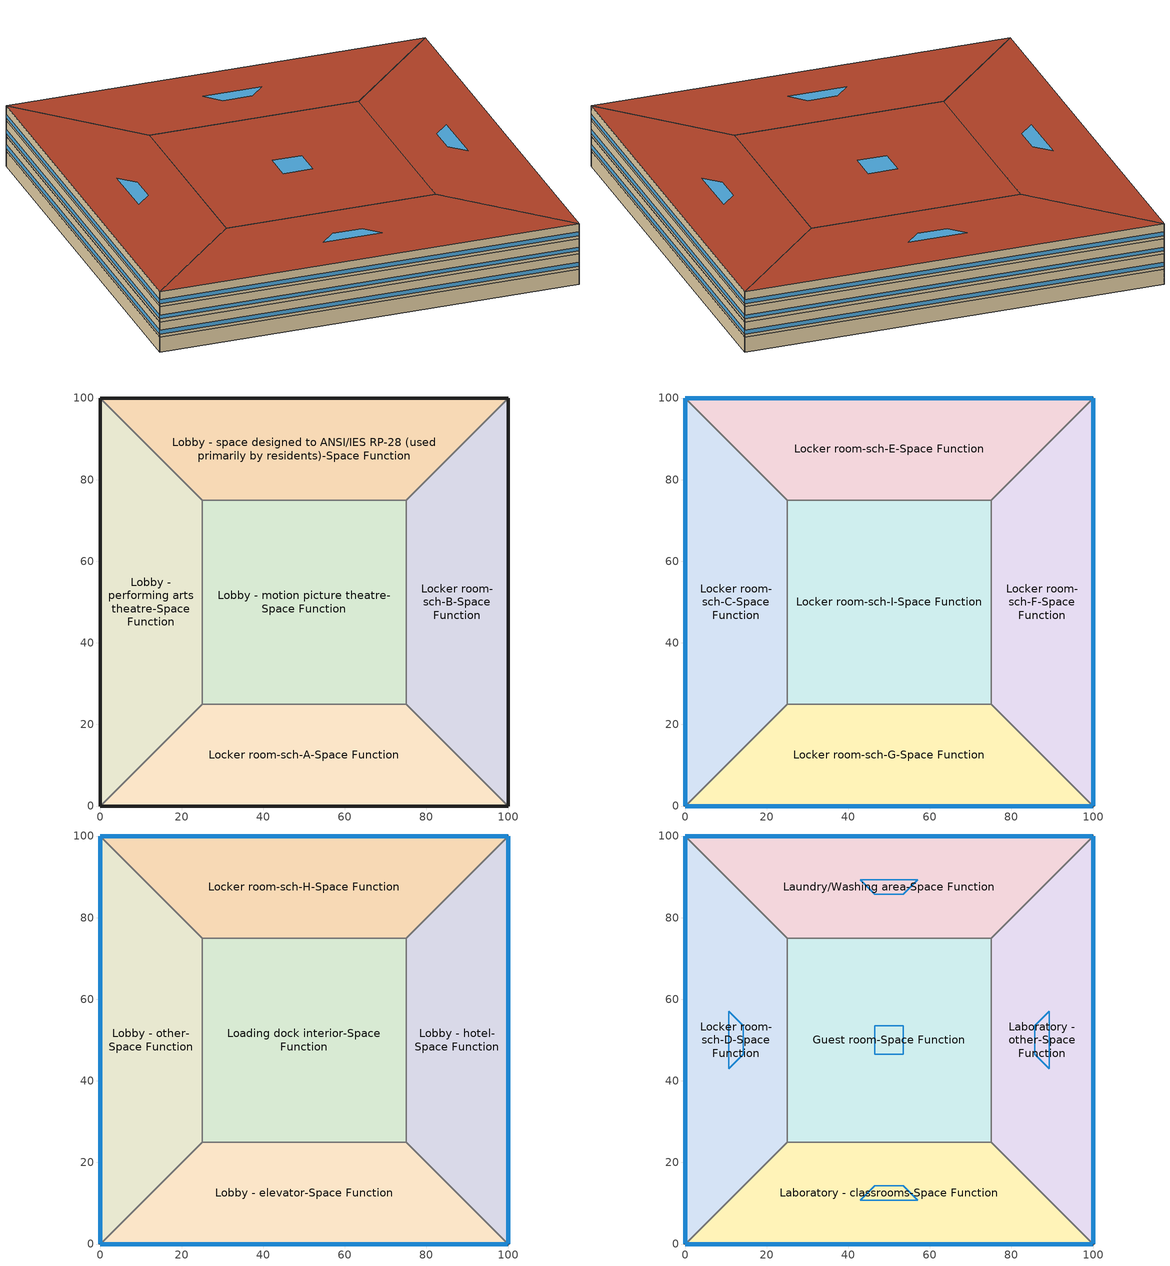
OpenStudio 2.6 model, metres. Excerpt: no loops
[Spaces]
Lobby - performing arts theatre-Space Function
 floor ground: 0,0 0,100 25,75 25,25 z0
 wall ground: 0,100 0,0 z0:3.8
 wall to Lobby - space designed to ANSI/IES RP-28 (used primarily by residents)-Space Function: 25,75 0,100 z0:3.8
 wall to Lobby - motion picture theatre-Space Function: 25,25 25,75 z0:3.8
 wall to Locker room-sch-A-Space Function: 0,0 25,25 z0:3.8
Lobby - space designed to ANSI/IES RP-28 (used primarily by residents)-Space Function
 floor ground: 0,100 100,100 75,75 25,75 z0
 wall ground: 100,100 0,100 z0:3.8
 wall to Locker room-sch-B-Space Function: 75,75 100,100 z0:3.8
 wall to Lobby - motion picture theatre-Space Function: 25,75 75,75 z0:3.8
Locker room-sch-B-Space Function
 floor ground: 100,100 100,0 75,25 75,75 z0
 wall ground: 100,0 100,100 z0:3.8
 wall to Locker room-sch-A-Space Function: 75,25 100,0 z0:3.8
 wall to Lobby - motion picture theatre-Space Function: 75,75 75,25 z0:3.8
Locker room-sch-A-Space Function
 floor ground: 100,0 0,0 25,25 75,25 z0
 wall ground: 0,0 100,0 z0:3.8
 wall to Lobby - motion picture theatre-Space Function: 75,25 25,25 z0:3.8
Lobby - motion picture theatre-Space Function
 floor ground: 25,25 25,75 75,75 75,25 z0
Locker room-sch-C-Space Function
 floor to Lobby - performing arts theatre-Space Function: 0,0 0,100 25,75 25,25 z3.8
 wall outside: 0,100 0,0 z3.8:7.6
 wall to Locker room-sch-E-Space Function: 25,75 0,100 z3.8:7.6
 wall to Locker room-sch-I-Space Function: 25,25 25,75 z3.8:7.6
 wall to Locker room-sch-G-Space Function: 0,0 25,25 z3.8:7.6
 window: 0,99.97 0,0.03 z4.56:5.51
Locker room-sch-E-Space Function
 floor to Lobby - space designed to ANSI/IES RP-28 (used primarily by residents)-Space Function: 0,100 100,100 75,75 25,75 z3.8
 wall outside: 100,100 0,100 z3.8:7.6
 wall to Locker room-sch-F-Space Function: 75,75 100,100 z3.8:7.6
 wall to Locker room-sch-I-Space Function: 25,75 75,75 z3.8:7.6
 window: 99.97,100 0.03,100 z4.56:5.51
Locker room-sch-F-Space Function
 floor to Locker room-sch-B-Space Function: 100,100 100,0 75,25 75,75 z3.8
 wall outside: 100,0 100,100 z3.8:7.6
 wall to Locker room-sch-G-Space Function: 75,25 100,0 z3.8:7.6
 wall to Locker room-sch-I-Space Function: 75,75 75,25 z3.8:7.6
 window: 100,0.03 100,99.97 z4.56:5.51
Locker room-sch-G-Space Function
 floor to Locker room-sch-A-Space Function: 100,0 0,0 25,25 75,25 z3.8
 wall outside: 0,0 100,0 z3.8:7.6
 wall to Locker room-sch-I-Space Function: 75,25 25,25 z3.8:7.6
 window: 0.03,0 99.97,0 z4.56:5.51
Locker room-sch-I-Space Function
 floor to Lobby - motion picture theatre-Space Function: 25,25 25,75 75,75 75,25 z3.8
Lobby - other-Space Function
 floor to Locker room-sch-C-Space Function: 0,0 0,100 25,75 25,25 z7.6
 wall outside: 0,100 0,0 z7.6:11.4
 wall to Locker room-sch-H-Space Function: 25,75 0,100 z7.6:11.4
 wall to Loading dock interior-Space Function: 25,25 25,75 z7.6:11.4
 wall to Lobby - elevator-Space Function: 0,0 25,25 z7.6:11.4
 window: 0,99.97 0,0.03 z8.36:9.31
Locker room-sch-H-Space Function
 floor to Locker room-sch-E-Space Function: 0,100 100,100 75,75 25,75 z7.6
 wall outside: 100,100 0,100 z7.6:11.4
 wall to Lobby - hotel-Space Function: 75,75 100,100 z7.6:11.4
 wall to Loading dock interior-Space Function: 25,75 75,75 z7.6:11.4
 window: 99.97,100 0.03,100 z8.36:9.31
Lobby - hotel-Space Function
 floor to Locker room-sch-F-Space Function: 100,100 100,0 75,25 75,75 z7.6
 wall outside: 100,0 100,100 z7.6:11.4
 wall to Lobby - elevator-Space Function: 75,25 100,0 z7.6:11.4
 wall to Loading dock interior-Space Function: 75,75 75,25 z7.6:11.4
 window: 100,0.03 100,99.97 z8.36:9.31
Lobby - elevator-Space Function
 floor to Locker room-sch-G-Space Function: 100,0 0,0 25,25 75,25 z7.6
 wall outside: 0,0 100,0 z7.6:11.4
 wall to Loading dock interior-Space Function: 75,25 25,25 z7.6:11.4
 window: 0.03,0 99.97,0 z8.36:9.31
Loading dock interior-Space Function
 floor to Locker room-sch-I-Space Function: 25,25 25,75 75,75 75,25 z7.6
Locker room-sch-D-Space Function
 floor to Lobby - other-Space Function: 0,0 0,100 25,75 25,25 z11.4
 wall outside: 0,100 0,0 z11.4:15.2
 wall to Laundry/Washing area-Space Function: 25,75 0,100 z11.4:15.2
 wall to Guest room-Space Function: 25,25 25,75 z11.4:15.2
 wall to Laboratory - classrooms-Space Function: 0,0 25,25 z11.4:15.2
 window: 0,99.97 0,0.03 z12.16:13.11
 roof outside: 25,25 25,75 0,100 0,0 z15.2
 skylight: 14.27,46.46 14.27,53.54 10.73,57.07 10.73,42.93 z15.2
Laundry/Washing area-Space Function
 floor to Locker room-sch-H-Space Function: 0,100 100,100 75,75 25,75 z11.4
 wall outside: 100,100 0,100 z11.4:15.2
 wall to Laboratory - other-Space Function: 75,75 100,100 z11.4:15.2
 wall to Guest room-Space Function: 25,75 75,75 z11.4:15.2
 window: 99.97,100 0.03,100 z12.16:13.11
 roof outside: 25,75 75,75 100,100 0,100 z15.2
 skylight: 46.46,85.73 53.54,85.73 57.07,89.27 42.93,89.27 z15.2
Laboratory - other-Space Function
 floor to Lobby - hotel-Space Function: 100,100 100,0 75,25 75,75 z11.4
 wall outside: 100,0 100,100 z11.4:15.2
 wall to Laboratory - classrooms-Space Function: 75,25 100,0 z11.4:15.2
 wall to Guest room-Space Function: 75,75 75,25 z11.4:15.2
 window: 100,0.03 100,99.97 z12.16:13.11
 roof outside: 75,75 75,25 100,0 100,100 z15.2
 skylight: 85.73,53.54 85.73,46.46 89.27,42.93 89.27,57.07 z15.2
Laboratory - classrooms-Space Function
 floor to Lobby - elevator-Space Function: 100,0 0,0 25,25 75,25 z11.4
 wall outside: 0,0 100,0 z11.4:15.2
 wall to Guest room-Space Function: 75,25 25,25 z11.4:15.2
 window: 0.03,0 99.97,0 z12.16:13.11
 roof outside: 75,25 25,25 0,0 100,0 z15.2
 skylight: 53.54,14.27 46.46,14.27 42.93,10.73 57.07,10.73 z15.2
Guest room-Space Function
 floor to Loading dock interior-Space Function: 25,25 25,75 75,75 75,25 z11.4
 roof outside: 75,25 75,75 25,75 25,25 z15.2
 skylight: 53.54,46.46 53.54,53.54 46.46,53.54 46.46,46.46 z15.2
[Schedule:Ruleset]
Name | Default Day Schedule
Clothing Schedule | Clothing Schedule Default Winter Clothes
NECB-F-Occupancy | NECB-F-Occupancy Default
NECB-F-Lighting | NECB-F-Lighting Default
NECB-F-Electric-Equipment | NECB-F-Electric-Equipment Default
NECB-D-Occupancy | NECB-D-Occupancy Default
NECB-D-Occupancy-NECB-D-Lighting-0.4-0.1-0.67-Light Ruleset | NECB-D-Occupancy-NECB-D-Lighting-0.4-0.1-0.67-Light Default
NECB-D-Electric-Equipment | NECB-D-Electric-Equipment Default
NECB-A-Occupancy | NECB-A-Occupancy Default
NECB-A-Occupancy-NECB-A-Lighting-0.0-0.0-0.67-Light Ruleset | NECB-A-Occupancy-NECB-A-Lighting-0.0-0.0-0.67-Light Default
NECB-A-Electric-Equipment | NECB-A-Electric-Equipment Default
NECB-C-Occupancy | NECB-C-Occupancy Default
NECB-C-Lighting | NECB-C-Lighting Default
NECB-C-Electric-Equipment | NECB-C-Electric-Equipment Default
NECB-H-Occupancy | NECB-H-Occupancy Default
NECB-H-Lighting | NECB-H-Lighting Default
NECB-H-Electric-Equipment | NECB-H-Electric-Equipment Default
NECB-H-Occupancy-NECB-H-Lighting-0.0-0.0-0.67-Light Ruleset | NECB-H-Occupancy-NECB-H-Lighting-0.0-0.0-0.67-Light Default
NECB-C-Occupancy-NECB-C-Lighting-0.0-0.0-0.67-Light Ruleset | NECB-C-Occupancy-NECB-C-Lighting-0.0-0.0-0.67-Light Default
NECB-B-Occupancy | NECB-B-Occupancy Default
NECB-B-Occupancy-NECB-B-Lighting-0.0-0.0-0.67-Light Ruleset | NECB-B-Occupancy-NECB-B-Lighting-0.0-0.0-0.67-Light Default
NECB-B-Electric-Equipment | NECB-B-Electric-Equipment Default
NECB-A-Lighting | NECB-A-Lighting Default
NECB-B-Lighting | NECB-B-Lighting Default
NECB-D-Lighting | NECB-D-Lighting Default
NECB-E-Occupancy | NECB-E-Occupancy Default
NECB-E-Lighting | NECB-E-Lighting Default
NECB-E-Electric-Equipment | NECB-E-Electric-Equipment Default
NECB-G-Occupancy | NECB-G-Occupancy Default
NECB-G-Lighting | NECB-G-Lighting Default
NECB-G-Electric-Equipment | NECB-G-Electric-Equipment Default
NECB-G-Thermostat Setpoint-Heating | NECB-G-Thermostat Setpoint-Heating Default
NECB-G-Thermostat Setpoint-Cooling | NECB-G-Thermostat Setpoint-Cooling Default
NECB-I-Occupancy | NECB-I-Occupancy Default
NECB-I-Lighting | NECB-I-Lighting Default
NECB-I-Electric-Equipment | NECB-I-Electric-Equipment Default
NECB-I-Thermostat Setpoint-Heating | NECB-I-Thermostat Setpoint-Heating Default
NECB-I-Thermostat Setpoint-Cooling | NECB-I-Thermostat Setpoint-Cooling Default
[Schedule:Day]
Clothing Schedule Default Winter Clothes; Always On Default: 24, 0, 1
Clothing Schedule Summer Clothes: 24, 0, 0.5
Air Velocity Schedule Default; NECB-A-Electric-Equipment Sat Day; NECB-A-Electric-Equipment Sun|Hol Day: 24, 0, 0.2
Work Efficiency Schedule Default; NECB-D-Occupancy Sat Day; NECB-D-Occupancy Sun|Hol Day; NECB-A-Occupancy Sat Day; NECB-A-Occupancy Sun|Hol Day; NECB-E-Occupancy Sun|Hol Day: 24, 0, 0
NECB-F-Occupancy Default; NECB-F-Occupancy Default|Wkdy Day; NECB-F-Occupancy Sat Day; NECB-F-Occupancy Sun|Hol Day: 7, 0, 0.63, 8, 0, 0.49, 10, 0, 0.28, 16, 0, 0.14, 17, 0, 0.21, 20, 0, 0.35, 22, 0, 0.49, 23, 0, 0.56, 24, 0, 0.63
NECB-Activity Default; NECB-Activity Winter Design Day; NECB-Activity Summer Design Day: 24, 0, 130
NECB-F-Lighting Default; NECB-F-Lighting Default|Wkdy Day; NECB-F-Lighting Sat Day; NECB-F-Lighting Sun|Hol Day; NECB-F-Electric-Equipment Default; NECB-F-Electric-Equipment Default|Wkdy Day; NECB-F-Electric-Equipment Sat Day; NECB-F-Electric-Equipment Sun|Hol Day: 1, 0, 0.21, 3, 0, 0.14, 6, 0, 0.07, 7, 0, 0.14, 8, 0, 0.28, 9, 0, 0.35, 11, 0, 0.28, 12, 0, 0.21, 19, 0, 0.14, 20, 0, 0.42, 21, 0, 0.56, 22, 0, 0.63, 23, 0, 0.56, 24, 0, 0.42
NECB-F-Thermostat Setpoint-Heating Default|Wkdy Day; NECB-F-Thermostat Setpoint-Heating Sat Day; NECB-F-Thermostat Setpoint-Heating Sun|Hol Day; NECB-H-Thermostat Setpoint-Heating Default|Wkdy Day; NECB-H-Thermostat Setpoint-Heating Sat Day; NECB-H-Thermostat Setpoint-Heating Sun|Hol Day; NECB-G-Thermostat Setpoint-Heating Default; NECB-G-Thermostat Setpoint-Heating Default|Wkdy Day; NECB-G-Thermostat Setpoint-Heating Sat Day; NECB-G-Thermostat Setpoint-Heating Sun|Hol Day: 1, 0, 22, 7, 0, 18, 8, 0, 20, 24, 0, 22
NECB-F-Thermostat Setpoint-Cooling Default|Wkdy Day; NECB-F-Thermostat Setpoint-Cooling Sat Day; NECB-F-Thermostat Setpoint-Cooling Sun|Hol Day; NECB-H-Thermostat Setpoint-Cooling Default|Wkdy Day; NECB-H-Thermostat Setpoint-Cooling Sat Day; NECB-H-Thermostat Setpoint-Cooling Sun|Hol Day; NECB-G-Thermostat Setpoint-Cooling Default; NECB-G-Thermostat Setpoint-Cooling Default|Wkdy Day; NECB-G-Thermostat Setpoint-Cooling Sat Day; NECB-G-Thermostat Setpoint-Cooling Sun|Hol Day: 24, 0, 24
NECB-D-Occupancy Default; NECB-D-Occupancy Default|Wkdy Day: 8, 0, 0, 9, 0, 0.1, 12, 0, 0.9, 16, 0, 0.8, 17, 0, 0.5, 18, 0, 0.2, 19, 0, 0.1, 22, 0, 0.3, 23, 0, 0.1, 24, 0, 0
NECB-D-Occupancy-NECB-D-Lighting-0.4-0.1-0.67-Light Default; NECB-D-Occupancy-NECB-D-Lighting-0.4-0.1-0.67-Default|Wkdy-Light Day: 8, 0, 0.0316, 9, 0, 0.1896, 16, 0, 0.9, 17, 0, 0.7, 19, 0, 0.316, 22, 0, 0.4424, 23, 0, 0.1896, 24, 0, 0.0316
NECB-D-Occupancy-NECB-D-Lighting-0.4-0.1-0.67-Sat-Light Day; NECB-D-Occupancy-NECB-D-Lighting-0.4-0.1-0.67-Sun|Hol-Light Day: 24, 0, 0.0316
NECB-D-Electric-Equipment Default; NECB-D-Electric-Equipment Default|Wkdy Day; NECB-D-Lighting Default; NECB-D-Lighting Default|Wkdy Day: 8, 0, 0.05, 9, 0, 0.3, 16, 0, 0.9, 17, 0, 0.7, 19, 0, 0.5, 22, 0, 0.7, 23, 0, 0.3, 24, 0, 0.05
NECB-D-Electric-Equipment Sat Day; NECB-D-Electric-Equipment Sun|Hol Day; NECB-A-Occupancy-NECB-A-Lighting-0.0-0.0-0.67-Sat-Light Day; NECB-A-Occupancy-NECB-A-Lighting-0.0-0.0-0.67-Sun|Hol-Light Day; NECB-A-Lighting Sat Day; NECB-A-Lighting Sun|Hol Day; NECB-D-Lighting Sat Day; NECB-D-Lighting Sun|Hol Day; NECB-E-Lighting Sun|Hol Day; NECB-E-Electric-Equipment Sun|Hol Day: 24, 0, 0.05
NECB-D-Thermostat Setpoint-Heating Default|Wkdy Day: 7, 0, 18, 8, 0, 20, 23, 0, 22, 24, 0, 18
NECB-D-Thermostat Setpoint-Heating Sat Day; NECB-D-Thermostat Setpoint-Heating Sun|Hol Day; NECB-A-Thermostat Setpoint-Heating Sat Day; NECB-A-Thermostat Setpoint-Heating Sun|Hol Day; NECB-E-Thermostat Setpoint-Heating Sun|Hol Day: 24, 0, 18
NECB-D-Thermostat Setpoint-Cooling Default|Wkdy Day: 7, 0, 35, 23, 0, 24, 24, 0, 35
NECB-D-Thermostat Setpoint-Cooling Sat Day; NECB-D-Thermostat Setpoint-Cooling Sun|Hol Day; NECB-A-Thermostat Setpoint-Cooling Sat Day; NECB-A-Thermostat Setpoint-Cooling Sun|Hol Day; NECB-E-Thermostat Setpoint-Cooling Sun|Hol Day: 24, 0, 35
NECB-A-Occupancy Default; NECB-A-Occupancy Default|Wkdy Day: 7, 0, 0, 8, 0, 0.1, 9, 0, 0.7, 12, 0, 0.9, 14, 0, 0.5, 17, 0, 0.9, 18, 0, 0.7, 19, 0, 0.3, 23, 0, 0.1, 24, 0, 0
NECB-A-Occupancy-NECB-A-Lighting-0.0-0.0-0.67-Light Default; NECB-A-Occupancy-NECB-A-Lighting-0.0-0.0-0.67-Default|Wkdy-Light Day; NECB-A-Lighting Default; NECB-A-Lighting Default|Wkdy Day: 7, 0, 0.05, 8, 0, 0.3, 9, 0, 0.8, 17, 0, 0.9, 18, 0, 0.8, 19, 0, 0.5, 21, 0, 0.3, 23, 0, 0.1, 24, 0, 0.05
NECB-A-Electric-Equipment Default; NECB-A-Electric-Equipment Default|Wkdy Day: 7, 0, 0.2, 8, 0, 0.3, 9, 0, 0.8, 18, 0, 0.9, 19, 0, 0.5, 21, 0, 0.3, 24, 0, 0.2
NECB-A-Thermostat Setpoint-Heating Default|Wkdy Day: 6, 0, 18, 7, 0, 20, 21, 0, 22, 24, 0, 18
NECB-A-Thermostat Setpoint-Cooling Default|Wkdy Day: 6, 0, 35, 21, 0, 24, 24, 0, 35
NECB-C-Occupancy Default; NECB-C-Occupancy Default|Wkdy Day: 8, 0, 0, 9, 0, 0.1, 10, 0, 0.2, 12, 0, 0.5, 16, 0, 0.7, 17, 0, 0.8, 18, 0, 0.7, 19, 0, 0.5, 21, 0, 0.3, 24, 0, 0
NECB-C-Occupancy Sat Day: 8, 0, 0, 9, 0, 0.1, 10, 0, 0.2, 11, 0, 0.5, 12, 0, 0.6, 13, 0, 0.8, 16, 0, 0.9, 17, 0, 0.8, 18, 0, 0.7, 19, 0, 0.5, 21, 0, 0.2, 24, 0, 0
NECB-C-Occupancy Sun|Hol Day: 8, 0, 0, 9, 0, 0.1, 10, 0, 0.2, 11, 0, 0.5, 12, 0, 0.6, 13, 0, 0.8, 16, 0, 0.9, 17, 0, 0.8, 18, 0, 0.7, 19, 0, 0.5, 24, 0, 0
NECB-C-Lighting Default; NECB-C-Lighting Default|Wkdy Day; NECB-C-Lighting Sat Day; NECB-C-Electric-Equipment Default; NECB-C-Electric-Equipment Default|Wkdy Day; NECB-C-Electric-Equipment Sat Day; NECB-C-Occupancy-NECB-C-Lighting-0.0-0.0-0.67-Light Default; NECB-C-Occupancy-NECB-C-Lighting-0.0-0.0-0.67-Default|Wkdy-Light Day; NECB-C-Occupancy-NECB-C-Lighting-0.0-0.0-0.67-Sat-Light Day: 8, 0, 0.05, 9, 0, 0.5, 19, 0, 0.9, 20, 0, 0.6, 21, 0, 0.5, 24, 0, 0.05
NECB-C-Lighting Sun|Hol Day; NECB-C-Electric-Equipment Sun|Hol Day; NECB-C-Occupancy-NECB-C-Lighting-0.0-0.0-0.67-Sun|Hol-Light Day: 8, 0, 0.05, 9, 0, 0.5, 19, 0, 0.9, 24, 0, 0.05
NECB-C-Thermostat Setpoint-Heating Default|Wkdy Day; NECB-C-Thermostat Setpoint-Heating Sat Day: 7, 0, 18, 8, 0, 20, 21, 0, 22, 24, 0, 18
NECB-C-Thermostat Setpoint-Heating Sun|Hol Day: 9, 0, 18, 10, 0, 20, 19, 0, 22, 24, 0, 18
NECB-C-Thermostat Setpoint-Cooling Default|Wkdy Day; NECB-C-Thermostat Setpoint-Cooling Sat Day: 7, 0, 35, 21, 0, 24, 24, 0, 35
NECB-C-Thermostat Setpoint-Cooling Sun|Hol Day; NECB-E-Thermostat Setpoint-Cooling Default|Wkdy Day: 7, 0, 35, 19, 0, 24, 24, 0, 35
NECB-H-Occupancy Default; NECB-H-Occupancy Default|Wkdy Day; NECB-H-Occupancy Sat Day; NECB-H-Occupancy Sun|Hol Day; NECB-H-Lighting Default; NECB-H-Lighting Default|Wkdy Day; NECB-H-Lighting Sat Day; NECB-H-Lighting Sun|Hol Day; NECB-H-Electric-Equipment Default; NECB-H-Electric-Equipment Default|Wkdy Day; NECB-H-Electric-Equipment Sat Day; NECB-H-Electric-Equipment Sun|Hol Day; NECB-H-Occupancy-NECB-H-Lighting-0.0-0.0-0.67-Light Default; NECB-H-Occupancy-NECB-H-Lighting-0.0-0.0-0.67-Default|Wkdy-Light Day; NECB-H-Occupancy-NECB-H-Lighting-0.0-0.0-0.67-Sat-Light Day; NECB-H-Occupancy-NECB-H-Lighting-0.0-0.0-0.67-Sun|Hol-Light Day: 24, 0, 0.9
NECB-B-Occupancy Default; NECB-B-Occupancy Default|Wkdy Day: 1, 0, 0.3, 2, 0, 0.1, 9, 0, 0, 10, 0, 0.1, 11, 0, 0.2, 12, 0, 0.5, 13, 0, 0.9, 14, 0, 0.8, 15, 0, 0.5, 17, 0, 0.2, 18, 0, 0.3, 19, 0, 0.6, 22, 0, 0.9, 23, 0, 0.6, 24, 0, 0.4
NECB-B-Occupancy Sat Day: 1, 0, 0.5, 2, 0, 0.3, 9, 0, 0, 10, 0, 0.1, 11, 0, 0.2, 12, 0, 0.5, 13, 0, 0.9, 14, 0, 0.8, 15, 0, 0.5, 17, 0, 0.2, 18, 0, 0.3, 19, 0, 0.6, 22, 0, 0.9, 24, 0, 0.6
NECB-B-Occupancy Sun|Hol Day: 1, 0, 0.1, 2, 0, 0.3, 10, 0, 0, 11, 0, 0.1, 12, 0, 0.4, 14, 0, 0.5, 15, 0, 0.4, 18, 0, 0.2, 19, 0, 0.5, 21, 0, 0.7, 22, 0, 0.5, 23, 0, 0.3, 24, 0, 0.1
NECB-B-Occupancy-NECB-B-Lighting-0.0-0.0-0.67-Light Default; NECB-B-Occupancy-NECB-B-Lighting-0.0-0.0-0.67-Default|Wkdy-Light Day; NECB-B-Occupancy-NECB-B-Lighting-0.0-0.0-0.67-Sat-Light Day; NECB-B-Electric-Equipment Default; NECB-B-Electric-Equipment Default|Wkdy Day; NECB-B-Electric-Equipment Sat Day; NECB-B-Lighting Default; NECB-B-Lighting Default|Wkdy Day; NECB-B-Lighting Sat Day: 1, 0, 0.9, 2, 0, 0.5, 9, 0, 0.1, 10, 0, 0.5, 11, 0, 0.7, 24, 0, 0.9
NECB-B-Occupancy-NECB-B-Lighting-0.0-0.0-0.67-Sun|Hol-Light Day; NECB-B-Electric-Equipment Sun|Hol Day; NECB-B-Lighting Sun|Hol Day: 2, 0, 0.5, 10, 0, 0.1, 11, 0, 0.5, 23, 0, 0.9, 24, 0, 0.5
NECB-B-Thermostat Setpoint-Heating Default|Wkdy Day; NECB-B-Thermostat Setpoint-Heating Sat Day: 2, 0, 22, 8, 0, 18, 9, 0, 20, 24, 0, 22
NECB-B-Thermostat Setpoint-Heating Sun|Hol Day: 1, 0, 18, 2, 0, 22, 9, 0, 18, 10, 0, 20, 23, 0, 22, 24, 0, 18
NECB-B-Thermostat Setpoint-Cooling Default|Wkdy Day; NECB-B-Thermostat Setpoint-Cooling Sat Day: 1, 0, 24, 8, 0, 35, 24, 0, 24
NECB-B-Thermostat Setpoint-Cooling Sun|Hol Day: 9, 0, 35, 23, 0, 24, 24, 0, 35
NECB-E-Occupancy Default; NECB-E-Occupancy Default|Wkdy Day: 8, 0, 0, 9, 0, 0.2, 10, 0, 0.7, 14, 0, 0.9, 15, 0, 0.5, 16, 0, 0.9, 18, 0, 0.8, 19, 0, 0.2, 24, 0, 0
NECB-E-Occupancy Sat Day: 9, 0, 0, 13, 0, 0.2, 17, 0, 0.1, 24, 0, 0
NECB-E-Lighting Default; NECB-E-Lighting Default|Wkdy Day; NECB-E-Electric-Equipment Default; NECB-E-Electric-Equipment Default|Wkdy Day: 8, 0, 0.05, 9, 0, 0.4, 10, 0, 0.7, 18, 0, 0.9, 19, 0, 0.4, 24, 0, 0.05
NECB-E-Lighting Sat Day; NECB-E-Electric-Equipment Sat Day: 9, 0, 0.05, 10, 0, 0.5, 15, 0, 0.9, 16, 0, 0.7, 17, 0, 0.5, 24, 0, 0.05
NECB-E-Thermostat Setpoint-Heating Default|Wkdy Day: 7, 0, 18, 8, 0, 20, 19, 0, 22, 24, 0, 18
NECB-E-Thermostat Setpoint-Heating Sat Day: 8, 0, 18, 9, 0, 20, 17, 0, 22, 24, 0, 18
NECB-E-Thermostat Setpoint-Cooling Sat Day: 8, 0, 35, 17, 0, 24, 24, 0, 35
NECB-G-Occupancy Default; NECB-G-Occupancy Default|Wkdy Day: 7, 0, 0.9, 8, 0, 0.7, 9, 0, 0.4, 17, 0, 0.3, 18, 0, 0.5, 24, 0, 0.9
NECB-G-Occupancy Sat Day; NECB-G-Occupancy Sun|Hol Day: 7, 0, 0.9, 8, 0, 0.7, 17, 0, 0.5, 18, 0, 0.7, 24, 0, 0.9
NECB-G-Lighting Default; NECB-G-Lighting Default|Wkdy Day; NECB-G-Lighting Sat Day; NECB-G-Lighting Sun|Hol Day: 1, 0, 0.3, 6, 0, 0, 7, 0, 0.2, 9, 0, 0.5, 19, 0, 0, 22, 0, 0.9, 23, 0, 0.8, 24, 0, 0.6
NECB-G-Electric-Equipment Default; NECB-G-Electric-Equipment Default|Wkdy Day; NECB-G-Electric-Equipment Sat Day; NECB-G-Electric-Equipment Sun|Hol Day: 1, 0, 0.3, 7, 0, 0.2, 9, 0, 0.8, 16, 0, 0.4, 17, 0, 0.5, 18, 0, 0.2, 20, 0, 0.9, 21, 0, 0.7, 24, 0, 0.5
NECB-I-Occupancy Default; NECB-I-Occupancy Default|Wkdy Day: 1, 0, 0.1, 15, 0, 0, 18, 0, 0.1, 19, 0, 0.4, 22, 0, 0.8, 23, 0, 0.6, 24, 0, 0.4
NECB-I-Occupancy Sat Day: 1, 0, 0.1, 10, 0, 0, 13, 0, 0.1, 14, 0, 0.4, 15, 0, 0.6, 16, 0, 0.8, 17, 0, 0.6, 18, 0, 0.4, 19, 0, 0.2, 20, 0, 0.4, 22, 0, 0.8, 23, 0, 0.6, 24, 0, 0.4
NECB-I-Occupancy Sun|Hol Day: 8, 0, 0, 9, 0, 0.2, 10, 0, 0.4, 12, 0, 0.8, 13, 0, 0.4, 14, 0, 0.2, 24, 0, 0
NECB-I-Lighting Default; NECB-I-Lighting Default|Wkdy Day: 1, 0, 0.5, 15, 0, 0.05, 18, 0, 0.5, 19, 0, 0.8, 24, 0, 0.9
NECB-I-Lighting Sat Day: 1, 0, 0.5, 10, 0, 0.05, 13, 0, 0.5, 14, 0, 0.8, 17, 0, 0.9, 18, 0, 0.8, 19, 0, 0.6, 20, 0, 0.8, 24, 0, 0.9
NECB-I-Lighting Sun|Hol Day: 8, 0, 0.05, 9, 0, 0.5, 13, 0, 0.9, 14, 0, 0.5, 24, 0, 0.05
NECB-I-Electric-Equipment Default; NECB-I-Electric-Equipment Default|Wkdy Day: 15, 0, 0.1, 18, 0, 0.2, 24, 0, 0.8
NECB-I-Electric-Equipment Sat Day: 10, 0, 0.1, 13, 0, 0.2, 24, 0, 0.8
NECB-I-Electric-Equipment Sun|Hol Day: 8, 0, 0.1, 13, 0, 0.8, 14, 0, 0.2, 24, 0, 0.1
NECB-I-Thermostat Setpoint-Heating Default; NECB-I-Thermostat Setpoint-Heating Default|Wkdy Day: 14, 0, 18, 15, 0, 20, 24, 0, 22
NECB-I-Thermostat Setpoint-Heating Sat Day: 10, 0, 18, 11, 0, 20, 24, 0, 22
NECB-I-Thermostat Setpoint-Heating Sun|Hol Day: 7, 0, 18, 8, 0, 20, 14, 0, 22, 24, 0, 18
NECB-I-Thermostat Setpoint-Cooling Default; NECB-I-Thermostat Setpoint-Cooling Default|Wkdy Day: 14, 0, 35, 24, 0, 24
NECB-I-Thermostat Setpoint-Cooling Sat Day: 10, 0, 35, 24, 0, 24
NECB-I-Thermostat Setpoint-Cooling Sun|Hol Day: 7, 0, 35, 14, 0, 24, 24, 0, 35
[Schedule:Rule] Date Specification Type=DateRange; Start Day=1
Name | Schedule Ruleset | Rule Order | Day Schedule | Start Month | End Month | End Day | Apply Monday | Apply Tuesday | Apply Wednesday | Apply Thursday | Apply Friday | Apply Saturday | Apply Sunday
Schedule Rule 1 | Clothing Schedule | 0 | Clothing Schedule Summer Clothes | 5 | 9 | 30
Schedule Rule 2 | NECB-F-Occupancy | 2 | NECB-F-Occupancy Default|Wkdy Day | 1 | 12 | 31 | Yes | Yes | Yes | Yes | Yes
Schedule Rule 3 | NECB-F-Occupancy | 1 | NECB-F-Occupancy Sat Day | 1 | 12 | 31 |  |  |  |  |  | Yes
Schedule Rule 4 | NECB-F-Occupancy | 0 | NECB-F-Occupancy Sun|Hol Day | 1 | 12 | 31 |  |  |  |  |  |  | Yes
Schedule Rule 5 | NECB-F-Lighting | 2 | NECB-F-Lighting Default|Wkdy Day | 1 | 12 | 31 | Yes | Yes | Yes | Yes | Yes
Schedule Rule 6 | NECB-F-Lighting | 1 | NECB-F-Lighting Sat Day | 1 | 12 | 31 |  |  |  |  |  | Yes
Schedule Rule 7 | NECB-F-Lighting | 0 | NECB-F-Lighting Sun|Hol Day | 1 | 12 | 31 |  |  |  |  |  |  | Yes
Schedule Rule 8 | NECB-F-Electric-Equipment | 2 | NECB-F-Electric-Equipment Default|Wkdy Day | 1 | 12 | 31 | Yes | Yes | Yes | Yes | Yes
Schedule Rule 9 | NECB-F-Electric-Equipment | 1 | NECB-F-Electric-Equipment Sat Day | 1 | 12 | 31 |  |  |  |  |  | Yes
Schedule Rule 10 | NECB-F-Electric-Equipment | 0 | NECB-F-Electric-Equipment Sun|Hol Day | 1 | 12 | 31 |  |  |  |  |  |  | Yes
Schedule Rule 17 | NECB-D-Occupancy | 2 | NECB-D-Occupancy Default|Wkdy Day | 1 | 12 | 31 | Yes | Yes | Yes | Yes | Yes
Schedule Rule 18 | NECB-D-Occupancy | 1 | NECB-D-Occupancy Sat Day | 1 | 12 | 31 |  |  |  |  |  | Yes
Schedule Rule 19 | NECB-D-Occupancy | 0 | NECB-D-Occupancy Sun|Hol Day | 1 | 12 | 31 |  |  |  |  |  |  | Yes
Schedule Rule 20 | NECB-D-Occupancy-NECB-D-Lighting-0.4-0.1-0.67-Light Ruleset | 2 | NECB-D-Occupancy-NECB-D-Lighting-0.4-0.1-0.67-Default|Wkdy-Light Day | 1 | 12 | 31 | Yes | Yes | Yes | Yes | Yes
Schedule Rule 21 | NECB-D-Occupancy-NECB-D-Lighting-0.4-0.1-0.67-Light Ruleset | 1 | NECB-D-Occupancy-NECB-D-Lighting-0.4-0.1-0.67-Sat-Light Day | 1 | 12 | 31 |  |  |  |  |  | Yes
Schedule Rule 22 | NECB-D-Occupancy-NECB-D-Lighting-0.4-0.1-0.67-Light Ruleset | 0 | NECB-D-Occupancy-NECB-D-Lighting-0.4-0.1-0.67-Sun|Hol-Light Day | 1 | 12 | 31 |  |  |  |  |  |  | Yes
Schedule Rule 23 | NECB-D-Electric-Equipment | 2 | NECB-D-Electric-Equipment Default|Wkdy Day | 1 | 12 | 31 | Yes | Yes | Yes | Yes | Yes
Schedule Rule 24 | NECB-D-Electric-Equipment | 1 | NECB-D-Electric-Equipment Sat Day | 1 | 12 | 31 |  |  |  |  |  | Yes
Schedule Rule 25 | NECB-D-Electric-Equipment | 0 | NECB-D-Electric-Equipment Sun|Hol Day | 1 | 12 | 31 |  |  |  |  |  |  | Yes
Schedule Rule 32 | NECB-A-Occupancy | 2 | NECB-A-Occupancy Default|Wkdy Day | 1 | 12 | 31 | Yes | Yes | Yes | Yes | Yes
Schedule Rule 33 | NECB-A-Occupancy | 1 | NECB-A-Occupancy Sat Day | 1 | 12 | 31 |  |  |  |  |  | Yes
Schedule Rule 34 | NECB-A-Occupancy | 0 | NECB-A-Occupancy Sun|Hol Day | 1 | 12 | 31 |  |  |  |  |  |  | Yes
Schedule Rule 35 | NECB-A-Occupancy-NECB-A-Lighting-0.0-0.0-0.67-Light Ruleset | 2 | NECB-A-Occupancy-NECB-A-Lighting-0.0-0.0-0.67-Default|Wkdy-Light Day | 1 | 12 | 31 | Yes | Yes | Yes | Yes | Yes
Schedule Rule 36 | NECB-A-Occupancy-NECB-A-Lighting-0.0-0.0-0.67-Light Ruleset | 1 | NECB-A-Occupancy-NECB-A-Lighting-0.0-0.0-0.67-Sat-Light Day | 1 | 12 | 31 |  |  |  |  |  | Yes
Schedule Rule 37 | NECB-A-Occupancy-NECB-A-Lighting-0.0-0.0-0.67-Light Ruleset | 0 | NECB-A-Occupancy-NECB-A-Lighting-0.0-0.0-0.67-Sun|Hol-Light Day | 1 | 12 | 31 |  |  |  |  |  |  | Yes
Schedule Rule 38 | NECB-A-Electric-Equipment | 2 | NECB-A-Electric-Equipment Default|Wkdy Day | 1 | 12 | 31 | Yes | Yes | Yes | Yes | Yes
Schedule Rule 39 | NECB-A-Electric-Equipment | 1 | NECB-A-Electric-Equipment Sat Day | 1 | 12 | 31 |  |  |  |  |  | Yes
Schedule Rule 40 | NECB-A-Electric-Equipment | 0 | NECB-A-Electric-Equipment Sun|Hol Day | 1 | 12 | 31 |  |  |  |  |  |  | Yes
Schedule Rule 47 | NECB-C-Occupancy | 2 | NECB-C-Occupancy Default|Wkdy Day | 1 | 12 | 31 | Yes | Yes | Yes | Yes | Yes
Schedule Rule 48 | NECB-C-Occupancy | 1 | NECB-C-Occupancy Sat Day | 1 | 12 | 31 |  |  |  |  |  | Yes
Schedule Rule 49 | NECB-C-Occupancy | 0 | NECB-C-Occupancy Sun|Hol Day | 1 | 12 | 31 |  |  |  |  |  |  | Yes
Schedule Rule 50 | NECB-C-Lighting | 2 | NECB-C-Lighting Default|Wkdy Day | 1 | 12 | 31 | Yes | Yes | Yes | Yes | Yes
Schedule Rule 51 | NECB-C-Lighting | 1 | NECB-C-Lighting Sat Day | 1 | 12 | 31 |  |  |  |  |  | Yes
Schedule Rule 52 | NECB-C-Lighting | 0 | NECB-C-Lighting Sun|Hol Day | 1 | 12 | 31 |  |  |  |  |  |  | Yes
Schedule Rule 53 | NECB-C-Electric-Equipment | 2 | NECB-C-Electric-Equipment Default|Wkdy Day | 1 | 12 | 31 | Yes | Yes | Yes | Yes | Yes
Schedule Rule 54 | NECB-C-Electric-Equipment | 1 | NECB-C-Electric-Equipment Sat Day | 1 | 12 | 31 |  |  |  |  |  | Yes
Schedule Rule 55 | NECB-C-Electric-Equipment | 0 | NECB-C-Electric-Equipment Sun|Hol Day | 1 | 12 | 31 |  |  |  |  |  |  | Yes
Schedule Rule 62 | NECB-H-Occupancy | 2 | NECB-H-Occupancy Default|Wkdy Day | 1 | 12 | 31 | Yes | Yes | Yes | Yes | Yes
Schedule Rule 63 | NECB-H-Occupancy | 1 | NECB-H-Occupancy Sat Day | 1 | 12 | 31 |  |  |  |  |  | Yes
Schedule Rule 64 | NECB-H-Occupancy | 0 | NECB-H-Occupancy Sun|Hol Day | 1 | 12 | 31 |  |  |  |  |  |  | Yes
Schedule Rule 65 | NECB-H-Lighting | 2 | NECB-H-Lighting Default|Wkdy Day | 1 | 12 | 31 | Yes | Yes | Yes | Yes | Yes
Schedule Rule 66 | NECB-H-Lighting | 1 | NECB-H-Lighting Sat Day | 1 | 12 | 31 |  |  |  |  |  | Yes
Schedule Rule 67 | NECB-H-Lighting | 0 | NECB-H-Lighting Sun|Hol Day | 1 | 12 | 31 |  |  |  |  |  |  | Yes
Schedule Rule 68 | NECB-H-Electric-Equipment | 2 | NECB-H-Electric-Equipment Default|Wkdy Day | 1 | 12 | 31 | Yes | Yes | Yes | Yes | Yes
Schedule Rule 69 | NECB-H-Electric-Equipment | 1 | NECB-H-Electric-Equipment Sat Day | 1 | 12 | 31 |  |  |  |  |  | Yes
Schedule Rule 70 | NECB-H-Electric-Equipment | 0 | NECB-H-Electric-Equipment Sun|Hol Day | 1 | 12 | 31 |  |  |  |  |  |  | Yes
Schedule Rule 77 | NECB-H-Occupancy-NECB-H-Lighting-0.0-0.0-0.67-Light Ruleset | 2 | NECB-H-Occupancy-NECB-H-Lighting-0.0-0.0-0.67-Default|Wkdy-Light Day | 1 | 12 | 31 | Yes | Yes | Yes | Yes | Yes
Schedule Rule 78 | NECB-H-Occupancy-NECB-H-Lighting-0.0-0.0-0.67-Light Ruleset | 1 | NECB-H-Occupancy-NECB-H-Lighting-0.0-0.0-0.67-Sat-Light Day | 1 | 12 | 31 |  |  |  |  |  | Yes
Schedule Rule 79 | NECB-H-Occupancy-NECB-H-Lighting-0.0-0.0-0.67-Light Ruleset | 0 | NECB-H-Occupancy-NECB-H-Lighting-0.0-0.0-0.67-Sun|Hol-Light Day | 1 | 12 | 31 |  |  |  |  |  |  | Yes
Schedule Rule 80 | NECB-C-Occupancy-NECB-C-Lighting-0.0-0.0-0.67-Light Ruleset | 2 | NECB-C-Occupancy-NECB-C-Lighting-0.0-0.0-0.67-Default|Wkdy-Light Day | 1 | 12 | 31 | Yes | Yes | Yes | Yes | Yes
Schedule Rule 81 | NECB-C-Occupancy-NECB-C-Lighting-0.0-0.0-0.67-Light Ruleset | 1 | NECB-C-Occupancy-NECB-C-Lighting-0.0-0.0-0.67-Sat-Light Day | 1 | 12 | 31 |  |  |  |  |  | Yes
Schedule Rule 82 | NECB-C-Occupancy-NECB-C-Lighting-0.0-0.0-0.67-Light Ruleset | 0 | NECB-C-Occupancy-NECB-C-Lighting-0.0-0.0-0.67-Sun|Hol-Light Day | 1 | 12 | 31 |  |  |  |  |  |  | Yes
Schedule Rule 83 | NECB-B-Occupancy | 2 | NECB-B-Occupancy Default|Wkdy Day | 1 | 12 | 31 | Yes | Yes | Yes | Yes | Yes
Schedule Rule 84 | NECB-B-Occupancy | 1 | NECB-B-Occupancy Sat Day | 1 | 12 | 31 |  |  |  |  |  | Yes
Schedule Rule 85 | NECB-B-Occupancy | 0 | NECB-B-Occupancy Sun|Hol Day | 1 | 12 | 31 |  |  |  |  |  |  | Yes
Schedule Rule 86 | NECB-B-Occupancy-NECB-B-Lighting-0.0-0.0-0.67-Light Ruleset | 2 | NECB-B-Occupancy-NECB-B-Lighting-0.0-0.0-0.67-Default|Wkdy-Light Day | 1 | 12 | 31 | Yes | Yes | Yes | Yes | Yes
Schedule Rule 87 | NECB-B-Occupancy-NECB-B-Lighting-0.0-0.0-0.67-Light Ruleset | 1 | NECB-B-Occupancy-NECB-B-Lighting-0.0-0.0-0.67-Sat-Light Day | 1 | 12 | 31 |  |  |  |  |  | Yes
Schedule Rule 88 | NECB-B-Occupancy-NECB-B-Lighting-0.0-0.0-0.67-Light Ruleset | 0 | NECB-B-Occupancy-NECB-B-Lighting-0.0-0.0-0.67-Sun|Hol-Light Day | 1 | 12 | 31 |  |  |  |  |  |  | Yes
Schedule Rule 89 | NECB-B-Electric-Equipment | 2 | NECB-B-Electric-Equipment Default|Wkdy Day | 1 | 12 | 31 | Yes | Yes | Yes | Yes | Yes
Schedule Rule 90 | NECB-B-Electric-Equipment | 1 | NECB-B-Electric-Equipment Sat Day | 1 | 12 | 31 |  |  |  |  |  | Yes
Schedule Rule 91 | NECB-B-Electric-Equipment | 0 | NECB-B-Electric-Equipment Sun|Hol Day | 1 | 12 | 31 |  |  |  |  |  |  | Yes
Schedule Rule 98 | NECB-A-Lighting | 2 | NECB-A-Lighting Default|Wkdy Day | 1 | 12 | 31 | Yes | Yes | Yes | Yes | Yes
Schedule Rule 99 | NECB-A-Lighting | 1 | NECB-A-Lighting Sat Day | 1 | 12 | 31 |  |  |  |  |  | Yes
Schedule Rule 100 | NECB-A-Lighting | 0 | NECB-A-Lighting Sun|Hol Day | 1 | 12 | 31 |  |  |  |  |  |  | Yes
Schedule Rule 101 | NECB-B-Lighting | 2 | NECB-B-Lighting Default|Wkdy Day | 1 | 12 | 31 | Yes | Yes | Yes | Yes | Yes
Schedule Rule 102 | NECB-B-Lighting | 1 | NECB-B-Lighting Sat Day | 1 | 12 | 31 |  |  |  |  |  | Yes
Schedule Rule 103 | NECB-B-Lighting | 0 | NECB-B-Lighting Sun|Hol Day | 1 | 12 | 31 |  |  |  |  |  |  | Yes
Schedule Rule 104 | NECB-D-Lighting | 2 | NECB-D-Lighting Default|Wkdy Day | 1 | 12 | 31 | Yes | Yes | Yes | Yes | Yes
Schedule Rule 105 | NECB-D-Lighting | 1 | NECB-D-Lighting Sat Day | 1 | 12 | 31 |  |  |  |  |  | Yes
Schedule Rule 106 | NECB-D-Lighting | 0 | NECB-D-Lighting Sun|Hol Day | 1 | 12 | 31 |  |  |  |  |  |  | Yes
Schedule Rule 107 | NECB-E-Occupancy | 2 | NECB-E-Occupancy Default|Wkdy Day | 1 | 12 | 31 | Yes | Yes | Yes | Yes | Yes
Schedule Rule 108 | NECB-E-Occupancy | 1 | NECB-E-Occupancy Sat Day | 1 | 12 | 31 |  |  |  |  |  | Yes
Schedule Rule 109 | NECB-E-Occupancy | 0 | NECB-E-Occupancy Sun|Hol Day | 1 | 12 | 31 |  |  |  |  |  |  | Yes
Schedule Rule 110 | NECB-E-Lighting | 2 | NECB-E-Lighting Default|Wkdy Day | 1 | 12 | 31 | Yes | Yes | Yes | Yes | Yes
Schedule Rule 111 | NECB-E-Lighting | 1 | NECB-E-Lighting Sat Day | 1 | 12 | 31 |  |  |  |  |  | Yes
Schedule Rule 112 | NECB-E-Lighting | 0 | NECB-E-Lighting Sun|Hol Day | 1 | 12 | 31 |  |  |  |  |  |  | Yes
Schedule Rule 113 | NECB-E-Electric-Equipment | 2 | NECB-E-Electric-Equipment Default|Wkdy Day | 1 | 12 | 31 | Yes | Yes | Yes | Yes | Yes
Schedule Rule 114 | NECB-E-Electric-Equipment | 1 | NECB-E-Electric-Equipment Sat Day | 1 | 12 | 31 |  |  |  |  |  | Yes
Schedule Rule 115 | NECB-E-Electric-Equipment | 0 | NECB-E-Electric-Equipment Sun|Hol Day | 1 | 12 | 31 |  |  |  |  |  |  | Yes
Schedule Rule 122 | NECB-G-Occupancy | 2 | NECB-G-Occupancy Default|Wkdy Day | 1 | 12 | 31 | Yes | Yes | Yes | Yes | Yes
Schedule Rule 123 | NECB-G-Occupancy | 1 | NECB-G-Occupancy Sat Day | 1 | 12 | 31 |  |  |  |  |  | Yes
Schedule Rule 124 | NECB-G-Occupancy | 0 | NECB-G-Occupancy Sun|Hol Day | 1 | 12 | 31 |  |  |  |  |  |  | Yes
Schedule Rule 125 | NECB-G-Lighting | 2 | NECB-G-Lighting Default|Wkdy Day | 1 | 12 | 31 | Yes | Yes | Yes | Yes | Yes
Schedule Rule 126 | NECB-G-Lighting | 1 | NECB-G-Lighting Sat Day | 1 | 12 | 31 |  |  |  |  |  | Yes
Schedule Rule 127 | NECB-G-Lighting | 0 | NECB-G-Lighting Sun|Hol Day | 1 | 12 | 31 |  |  |  |  |  |  | Yes
Schedule Rule 128 | NECB-G-Electric-Equipment | 2 | NECB-G-Electric-Equipment Default|Wkdy Day | 1 | 12 | 31 | Yes | Yes | Yes | Yes | Yes
Schedule Rule 129 | NECB-G-Electric-Equipment | 1 | NECB-G-Electric-Equipment Sat Day | 1 | 12 | 31 |  |  |  |  |  | Yes
Schedule Rule 130 | NECB-G-Electric-Equipment | 0 | NECB-G-Electric-Equipment Sun|Hol Day | 1 | 12 | 31 |  |  |  |  |  |  | Yes
Schedule Rule 131 | NECB-G-Thermostat Setpoint-Heating | 2 | NECB-G-Thermostat Setpoint-Heating Default|Wkdy Day | 1 | 12 | 31 | Yes | Yes | Yes | Yes | Yes
Schedule Rule 132 | NECB-G-Thermostat Setpoint-Heating | 1 | NECB-G-Thermostat Setpoint-Heating Sat Day | 1 | 12 | 31 |  |  |  |  |  | Yes
Schedule Rule 133 | NECB-G-Thermostat Setpoint-Heating | 0 | NECB-G-Thermostat Setpoint-Heating Sun|Hol Day | 1 | 12 | 31 |  |  |  |  |  |  | Yes
Schedule Rule 134 | NECB-G-Thermostat Setpoint-Cooling | 2 | NECB-G-Thermostat Setpoint-Cooling Default|Wkdy Day | 1 | 12 | 31 | Yes | Yes | Yes | Yes | Yes
Schedule Rule 135 | NECB-G-Thermostat Setpoint-Cooling | 1 | NECB-G-Thermostat Setpoint-Cooling Sat Day | 1 | 12 | 31 |  |  |  |  |  | Yes
Schedule Rule 136 | NECB-G-Thermostat Setpoint-Cooling | 0 | NECB-G-Thermostat Setpoint-Cooling Sun|Hol Day | 1 | 12 | 31 |  |  |  |  |  |  | Yes
Schedule Rule 137 | NECB-I-Occupancy | 2 | NECB-I-Occupancy Default|Wkdy Day | 1 | 12 | 31 | Yes | Yes | Yes | Yes | Yes
Schedule Rule 138 | NECB-I-Occupancy | 1 | NECB-I-Occupancy Sat Day | 1 | 12 | 31 |  |  |  |  |  | Yes
Schedule Rule 139 | NECB-I-Occupancy | 0 | NECB-I-Occupancy Sun|Hol Day | 1 | 12 | 31 |  |  |  |  |  |  | Yes
Schedule Rule 140 | NECB-I-Lighting | 2 | NECB-I-Lighting Default|Wkdy Day | 1 | 12 | 31 | Yes | Yes | Yes | Yes | Yes
Schedule Rule 141 | NECB-I-Lighting | 1 | NECB-I-Lighting Sat Day | 1 | 12 | 31 |  |  |  |  |  | Yes
Schedule Rule 142 | NECB-I-Lighting | 0 | NECB-I-Lighting Sun|Hol Day | 1 | 12 | 31 |  |  |  |  |  |  | Yes
Schedule Rule 143 | NECB-I-Electric-Equipment | 2 | NECB-I-Electric-Equipment Default|Wkdy Day | 1 | 12 | 31 | Yes | Yes | Yes | Yes | Yes
Schedule Rule 144 | NECB-I-Electric-Equipment | 1 | NECB-I-Electric-Equipment Sat Day | 1 | 12 | 31 |  |  |  |  |  | Yes
Schedule Rule 145 | NECB-I-Electric-Equipment | 0 | NECB-I-Electric-Equipment Sun|Hol Day | 1 | 12 | 31 |  |  |  |  |  |  | Yes
Schedule Rule 146 | NECB-I-Thermostat Setpoint-Heating | 2 | NECB-I-Thermostat Setpoint-Heating Default|Wkdy Day | 1 | 12 | 31 | Yes | Yes | Yes | Yes | Yes
Schedule Rule 147 | NECB-I-Thermostat Setpoint-Heating | 1 | NECB-I-Thermostat Setpoint-Heating Sat Day | 1 | 12 | 31 |  |  |  |  |  | Yes
Schedule Rule 148 | NECB-I-Thermostat Setpoint-Heating | 0 | NECB-I-Thermostat Setpoint-Heating Sun|Hol Day | 1 | 12 | 31 |  |  |  |  |  |  | Yes
Schedule Rule 149 | NECB-I-Thermostat Setpoint-Cooling | 2 | NECB-I-Thermostat Setpoint-Cooling Default|Wkdy Day | 1 | 12 | 31 | Yes | Yes | Yes | Yes | Yes
Schedule Rule 150 | NECB-I-Thermostat Setpoint-Cooling | 1 | NECB-I-Thermostat Setpoint-Cooling Sat Day | 1 | 12 | 31 |  |  |  |  |  | Yes
Schedule Rule 151 | NECB-I-Thermostat Setpoint-Cooling | 0 | NECB-I-Thermostat Setpoint-Cooling Sun|Hol Day | 1 | 12 | 31 |  |  |  |  |  |  | Yes
